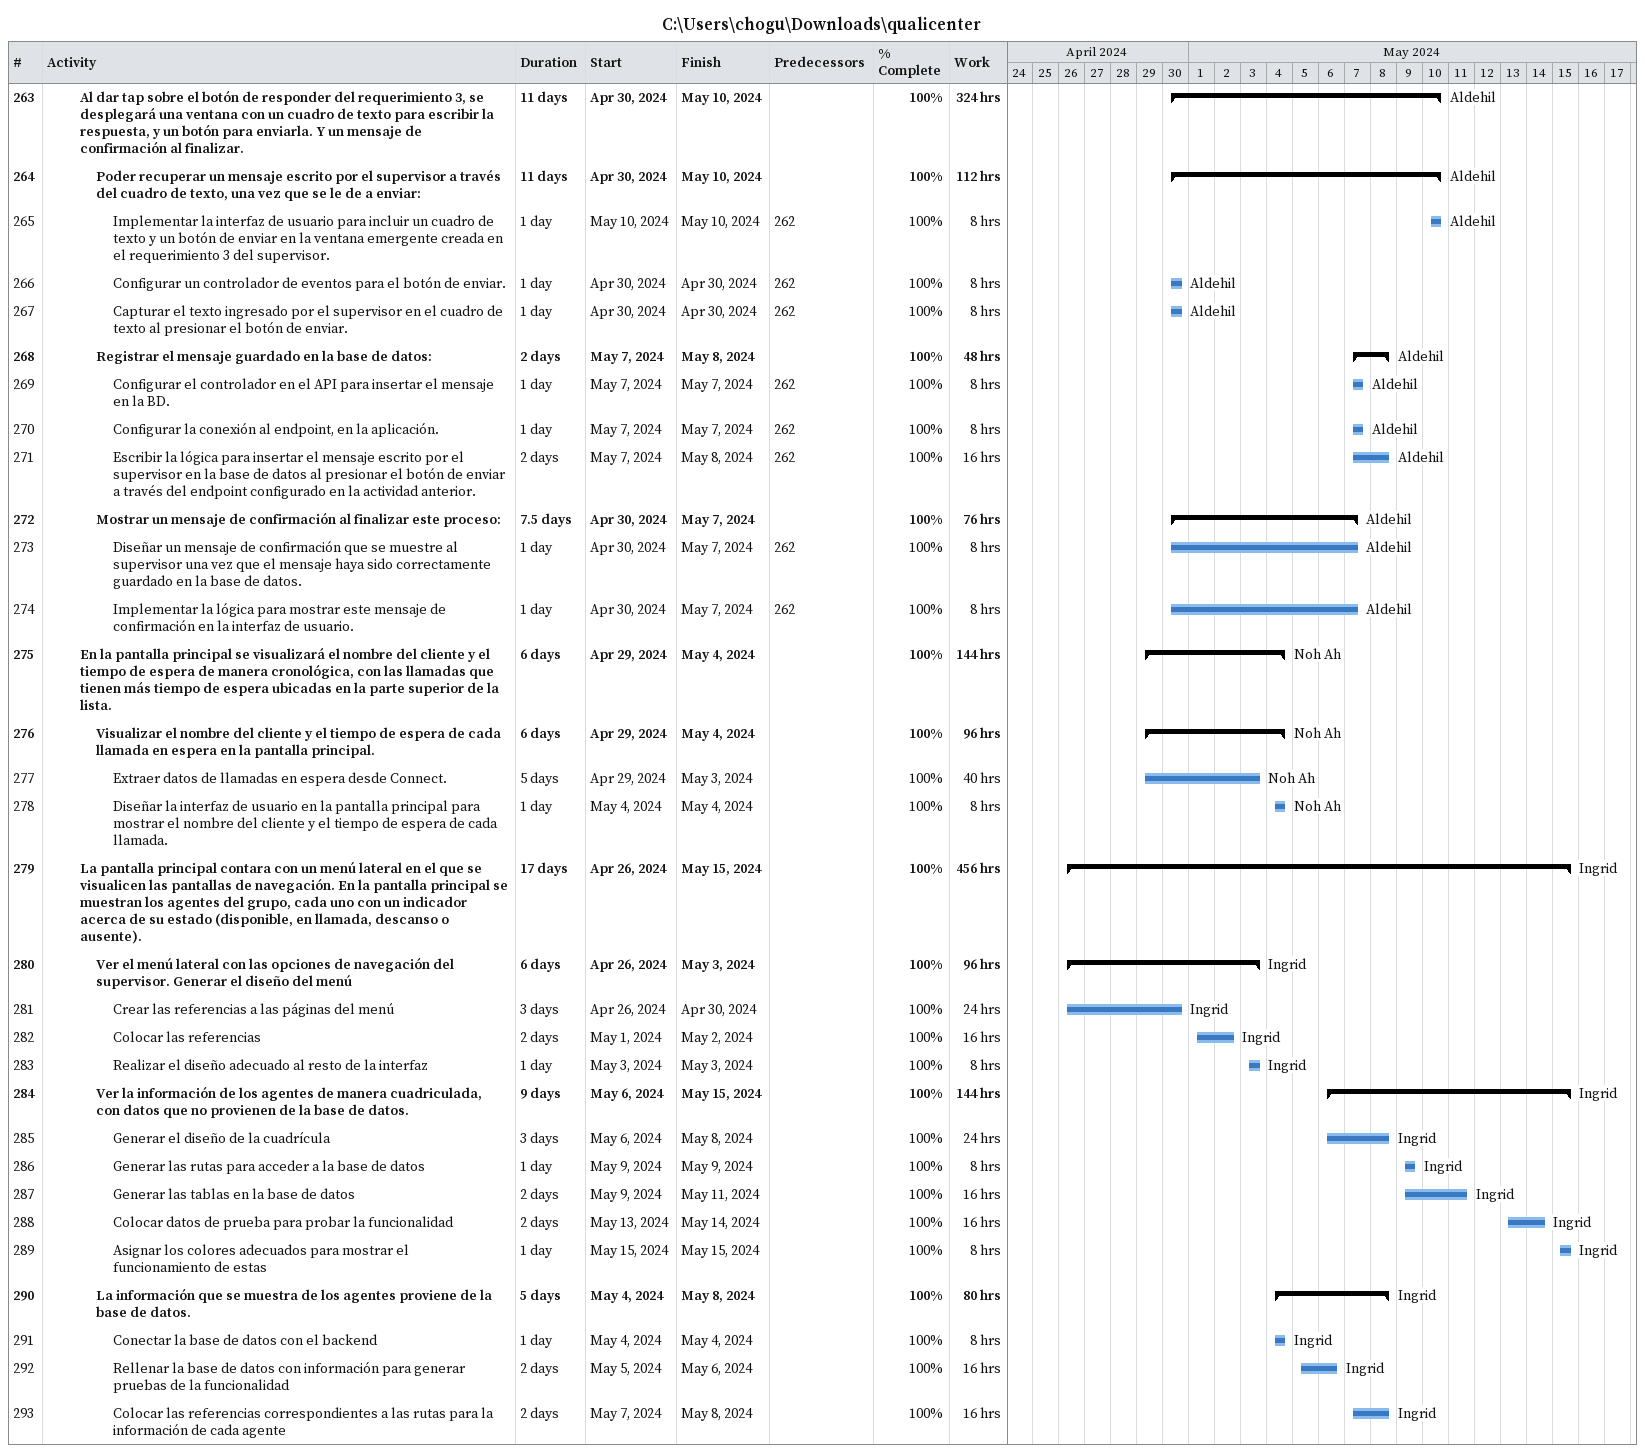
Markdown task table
C:\Users\chogu\Downloads\qualicenter

| ID | Level | Task | Duration | Start | Finish | Predecessors | Resources | % complete | Work (h) |
|---|---|---|---|---|---|---|---|---|---|
| 263 | 3 | **Al dar tap sobre el botón de responder del requerimiento 3, se desplegará una ventana con un cuadro de texto para escribir la respuesta, y un botón para enviarla. Y un mensaje de confirmación al finalizar.** | 11d | 2024-04-30 | 2024-05-10 |  | Aldehil | 100 | 324 |
| 264 | 4 | **Poder recuperar un mensaje escrito por el supervisor a través del cuadro de texto, una vez que se le de a enviar:** | 11d | 2024-04-30 | 2024-05-10 |  | Aldehil | 100 | 112 |
| 265 | 5 | Implementar la interfaz de usuario para incluir un cuadro de texto y un botón de enviar en la ventana emergente creada en el requerimiento 3 del supervisor. | 1d | 2024-05-10 | 2024-05-10 | 262 | Aldehil | 100 | 8 |
| 266 | 5 | Configurar un controlador de eventos para el botón de enviar. | 1d | 2024-04-30 | 2024-04-30 | 262 | Aldehil | 100 | 8 |
| 267 | 5 | Capturar el texto ingresado por el supervisor en el cuadro de texto al presionar el botón de enviar. | 1d | 2024-04-30 | 2024-04-30 | 262 | Aldehil | 100 | 8 |
| 268 | 4 | **Registrar el mensaje guardado en la base de datos:** | 2d | 2024-05-07 | 2024-05-08 |  | Aldehil | 100 | 48 |
| 269 | 5 | Configurar el controlador en el API para insertar el mensaje en la BD. | 1d | 2024-05-07 | 2024-05-07 | 262 | Aldehil | 100 | 8 |
| 270 | 5 | Configurar la conexión al endpoint, en la aplicación. | 1d | 2024-05-07 | 2024-05-07 | 262 | Aldehil | 100 | 8 |
| 271 | 5 | Escribir la lógica para insertar el mensaje escrito por el supervisor en la base de datos al presionar el botón de enviar a través del endpoint configurado en la actividad anterior. | 2d | 2024-05-07 | 2024-05-08 | 262 | Aldehil | 100 | 16 |
| 272 | 4 | **Mostrar un mensaje de confirmación al finalizar este proceso:** | 7.5d | 2024-04-30 | 2024-05-07 |  | Aldehil | 100 | 76 |
| 273 | 5 | Diseñar un mensaje de confirmación que se muestre al supervisor una vez que el mensaje haya sido correctamente guardado en la base de datos. | 1d | 2024-04-30 | 2024-05-07 | 262 | Aldehil | 100 | 8 |
| 274 | 5 | Implementar la lógica para mostrar este mensaje de confirmación en la interfaz de usuario. | 1d | 2024-04-30 | 2024-05-07 | 262 | Aldehil | 100 | 8 |
| 275 | 3 | **En la pantalla principal se visualizará el nombre del cliente y el tiempo de espera de manera cronológica, con las llamadas que tienen más tiempo de espera ubicadas en la parte superior de la lista.** | 6d | 2024-04-29 | 2024-05-04 |  | Noh Ah | 100 | 144 |
| 276 | 4 | **Visualizar el nombre del cliente y el tiempo de espera de cada llamada en espera en la pantalla principal.** | 6d | 2024-04-29 | 2024-05-04 |  | Noh Ah | 100 | 96 |
| 277 | 5 | Extraer datos de llamadas en espera desde Connect. | 5d | 2024-04-29 | 2024-05-03 |  | Noh Ah | 100 | 40 |
| 278 | 5 | Diseñar la interfaz de usuario en la pantalla principal para mostrar el nombre del cliente y el tiempo de espera de cada llamada. | 1d | 2024-05-04 | 2024-05-04 |  | Noh Ah | 100 | 8 |
| 279 | 3 | **La pantalla principal contara con un menú lateral en el que se visualicen las pantallas de navegación. En la pantalla principal se muestran los agentes del grupo, cada uno con un indicador acerca de su estado (disponible, en llamada, descanso o ausente).** | 17d | 2024-04-26 | 2024-05-15 |  | Ingrid | 100 | 456 |
| 280 | 4 | **Ver el menú lateral con las opciones de navegación del supervisor. Generar el diseño del menú** | 6d | 2024-04-26 | 2024-05-03 |  | Ingrid | 100 | 96 |
| 281 | 5 | Crear las referencias a las páginas del menú | 3d | 2024-04-26 | 2024-04-30 |  | Ingrid | 100 | 24 |
| 282 | 5 | Colocar las referencias | 2d | 2024-05-01 | 2024-05-02 |  | Ingrid | 100 | 16 |
| 283 | 5 | Realizar el diseño adecuado al resto de la interfaz | 1d | 2024-05-03 | 2024-05-03 |  | Ingrid | 100 | 8 |
| 284 | 4 | **Ver la información de los agentes de manera cuadriculada, con datos que no provienen de la base de datos.** | 9d | 2024-05-06 | 2024-05-15 |  | Ingrid | 100 | 144 |
| 285 | 5 | Generar el diseño de la cuadrícula | 3d | 2024-05-06 | 2024-05-08 |  | Ingrid | 100 | 24 |
| 286 | 5 | Generar las rutas para acceder a la base de datos | 1d | 2024-05-09 | 2024-05-09 |  | Ingrid | 100 | 8 |
| 287 | 5 | Generar las tablas en la base de datos | 2d | 2024-05-09 | 2024-05-11 |  | Ingrid | 100 | 16 |
| 288 | 5 | Colocar datos de prueba para probar la funcionalidad | 2d | 2024-05-13 | 2024-05-14 |  | Ingrid | 100 | 16 |
| 289 | 5 | Asignar los colores adecuados para mostrar el funcionamiento de estas | 1d | 2024-05-15 | 2024-05-15 |  | Ingrid | 100 | 8 |
| 290 | 4 | **La información que se muestra de los agentes proviene de la base de datos.** | 5d | 2024-05-04 | 2024-05-08 |  | Ingrid | 100 | 80 |
| 291 | 5 | Conectar la base de datos con el backend | 1d | 2024-05-04 | 2024-05-04 |  | Ingrid | 100 | 8 |
| 292 | 5 | Rellenar la base de datos con información para generar pruebas de la funcionalidad | 2d | 2024-05-05 | 2024-05-06 |  | Ingrid | 100 | 16 |
| 293 | 5 | Colocar las referencias correspondientes a las rutas para la información de cada agente | 2d | 2024-05-07 | 2024-05-08 |  | Ingrid | 100 | 16 |
